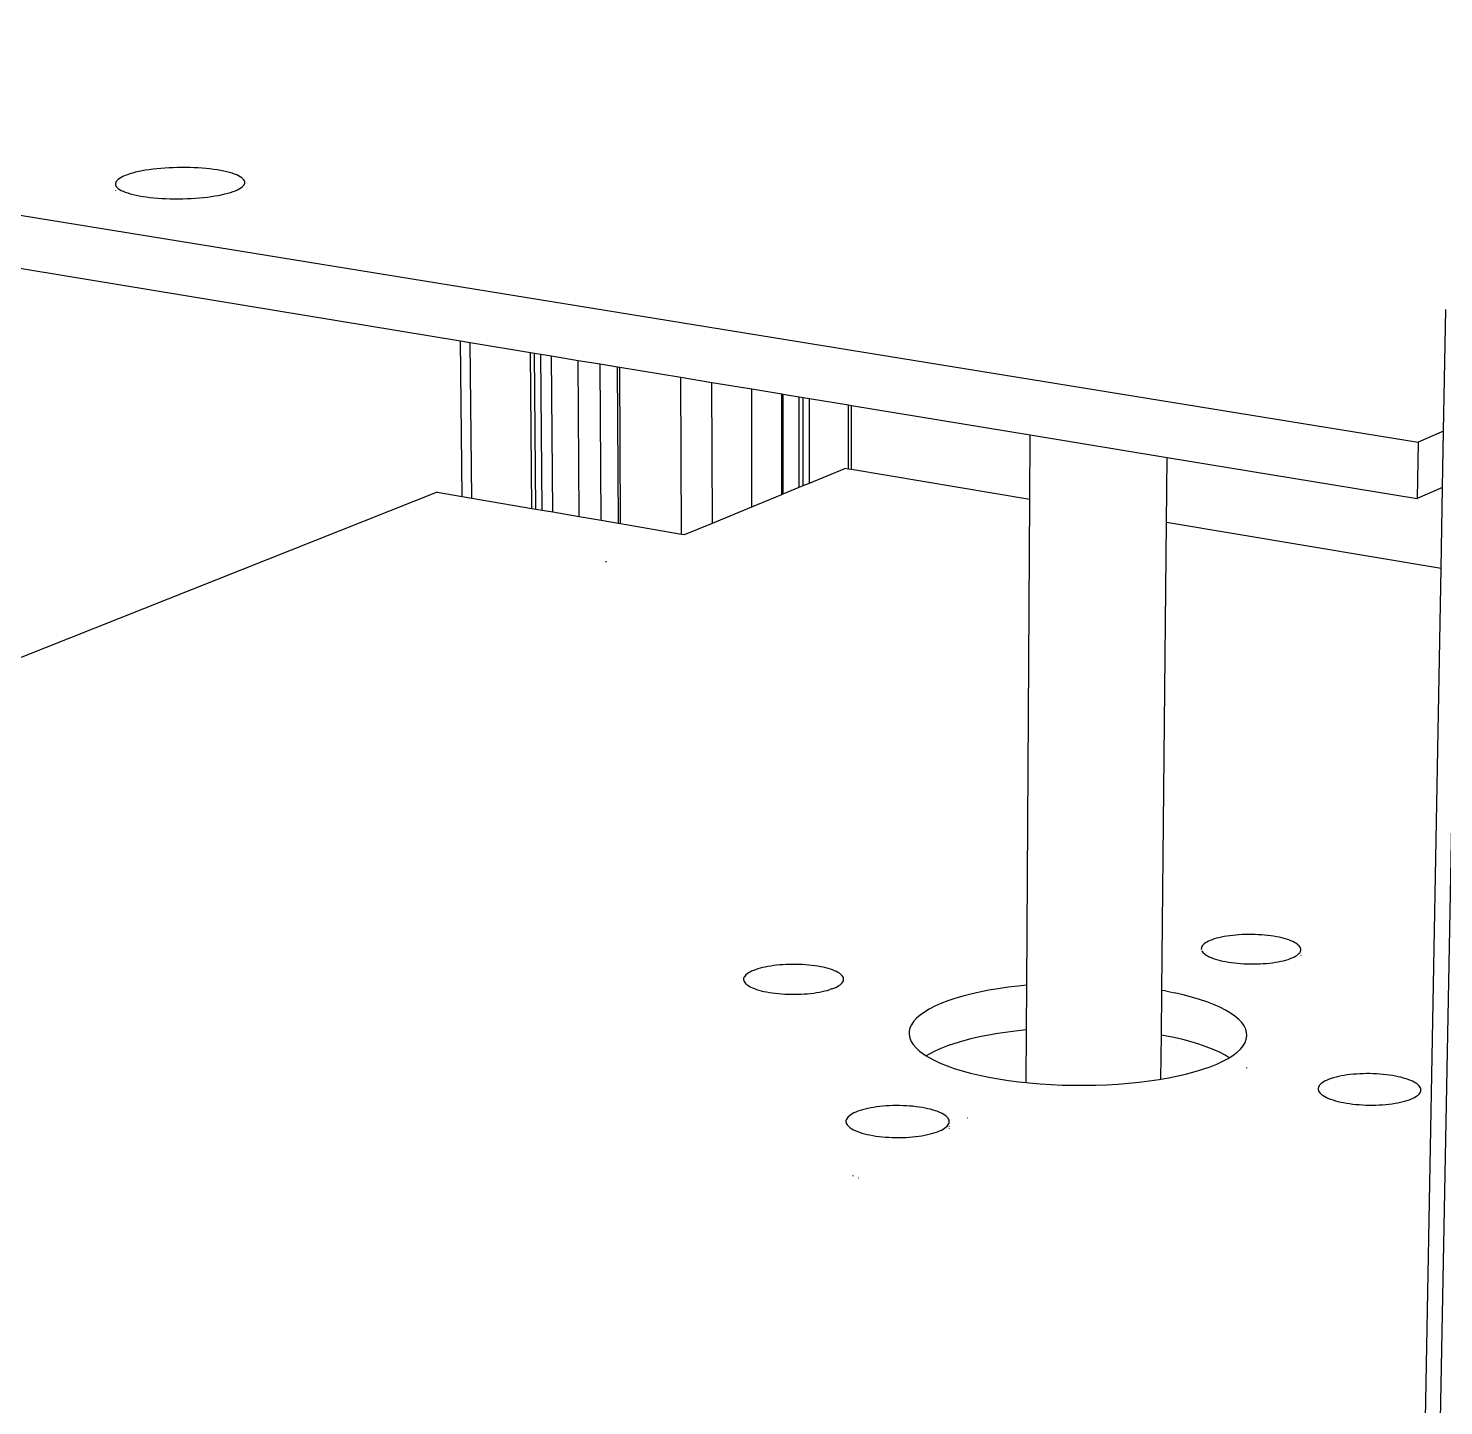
# Model space of a CAD drawing. Header units: millimetres. Extents: x -7 to 1163, y -7 to 637.
# Drawn here: x 804.3 to 919.7, y 402.5 to 514.8 of the extents above; entities that cross this region are included whole.
import ezdxf

# ---------------------------------------------------------------- set-up
doc = ezdxf.new("R2010")
doc.units = ezdxf.units.MM

msp = doc.modelspace()

# ---------------------------------------------------------------- linework, layer by layer
for p, q in [((709.73439, 514.83435), (917.64314, 481.09495)), ((730.07184, 507.38496), (839.55434, 489.34665)), ((813.07858, 503.09777), (812.83656, 503.03593)), ((813.33596, 503.15582), (813.07858, 503.09777)), ((813.60761, 503.20983), (813.33596, 503.15582)), ((813.89236, 503.25959), (813.60761, 503.20983)), ((814.189, 503.30487), (813.89236, 503.25959)), ((814.49628, 503.34549), (814.189, 503.30487)), ((814.81287, 503.38128), (814.49628, 503.34549)), ((815.13745, 503.4121), (814.81287, 503.38128)), ((815.46864, 503.43781), (815.13745, 503.4121)), ((815.80504, 503.4583), (815.46864, 503.43781)), ((816.14522, 503.4735), (815.80504, 503.4583)), ((816.48775, 503.48333), (816.14522, 503.4735)), ((816.83117, 503.48776), (816.48775, 503.48333)), ((817.17404, 503.48676), (816.83117, 503.48776)), ((817.51492, 503.48035), (817.17404, 503.48676)), ((817.85235, 503.46854), (817.51492, 503.48035)), ((818.18492, 503.45139), (817.85235, 503.46854)), ((818.51122, 503.42897), (818.18492, 503.45139)), ((818.82986, 503.40138), (818.51122, 503.42897)), ((819.1395, 503.36872), (818.82986, 503.40138)), ((819.43883, 503.33114), (819.1395, 503.36872)), ((819.72657, 503.28878), (819.43883, 503.33114)), ((820.0015, 503.24184), (819.72657, 503.28878)), ((820.26245, 503.1905), (820.0015, 503.24184)), ((820.5083, 503.13498), (820.26245, 503.1905)), ((820.73802, 503.07551), (820.5083, 503.13498)), ((811.45305, 502.27285), (811.43177, 502.18923)), ((811.43177, 502.18923), (811.43305, 502.10567)), ((811.43305, 502.10567), (811.45692, 502.02253)), ((811.49679, 502.35618), (811.45305, 502.27285)), ((811.45692, 502.02253), (811.50328, 501.94017)), ((811.56279, 502.43885), (811.49679, 502.35618)), ((811.50328, 501.94017), (811.57196, 501.85895)), ((811.65072, 502.52053), (811.56279, 502.43885)), ((811.76021, 502.60085), (811.65072, 502.52053)), ((811.89077, 502.67949), (811.76021, 502.60085)), ((812.04183, 502.75609), (811.89077, 502.67949)), ((812.21271, 502.83035), (812.04183, 502.75609)), ((812.40269, 502.90194), (812.21271, 502.83035)), ((812.61094, 502.97057), (812.40269, 502.90194)), ((812.83656, 503.03593), (812.61094, 502.97057)), ((820.9506, 503.01234), (820.73802, 503.07551)), ((821.14514, 502.94574), (820.9506, 503.01234)), ((821.32079, 502.876), (821.14514, 502.94574)), ((821.4768, 502.80339), (821.32079, 502.876)), ((821.61249, 502.72824), (821.4768, 502.80339)), ((821.72726, 502.65085), (821.61249, 502.72824)), ((821.82061, 502.57156), (821.72726, 502.65085)), ((821.76584, 501.91022), (821.85097, 501.9922)), ((821.89211, 502.4907), (821.82061, 502.57156)), ((821.85097, 501.9922), (821.91399, 502.07509)), ((821.94145, 502.40861), (821.89211, 502.4907)), ((821.91399, 502.07509), (821.95466, 502.15854)), ((821.9684, 502.32565), (821.94145, 502.40861)), ((821.95466, 502.15854), (821.97682, 502.16647)), ((821.97682, 502.16647), (821.9684, 502.32565)), ((811.44326, 501.61346), (811.44398, 501.57868)), ((811.57196, 501.85895), (811.66269, 501.77921)), ((811.66269, 501.77921), (811.7751, 501.7013)), ((811.7751, 501.7013), (811.9087, 501.62555)), ((811.9087, 501.62555), (812.06296, 501.55229)), ((812.06296, 501.55229), (812.23722, 501.48185)), ((812.23722, 501.48185), (812.43074, 501.41452)), ((812.43074, 501.41452), (812.6427, 501.3506)), ((812.6427, 501.3506), (812.87219, 501.29038)), ((812.87219, 501.29038), (813.11824, 501.2341)), ((813.11824, 501.2341), (813.37979, 501.18202)), ((813.37979, 501.18202), (813.65572, 501.13436)), ((813.65572, 501.13436), (813.94484, 501.09134)), ((813.94484, 501.09134), (814.2459, 501.05314)), ((814.2459, 501.05314), (814.5576, 501.01993)), ((814.5576, 501.01993), (814.87859, 500.99186)), ((814.87859, 500.99186), (815.20749, 500.96904)), ((815.20749, 500.96904), (815.54287, 500.95159)), ((815.54287, 500.95159), (815.88327, 500.93957)), ((815.88327, 500.93957), (816.22722, 500.93304)), ((816.22722, 500.93304), (816.57323, 500.93202)), ((816.57323, 500.93202), (816.91979, 500.93653)), ((816.91979, 500.93653), (817.26539, 500.94654)), ((817.26539, 500.94654), (817.60855, 500.96201)), ((817.60855, 500.96201), (817.94777, 500.98287)), ((817.94777, 500.98287), (818.28157, 501.00903)), ((818.28157, 501.00903), (818.60852, 501.04037)), ((818.60852, 501.04037), (818.9272, 501.07675)), ((818.9272, 501.07675), (819.23622, 501.11803)), ((819.23622, 501.11803), (819.53426, 501.16401)), ((819.53426, 501.16401), (819.82003, 501.21449)), ((819.82003, 501.21449), (820.09231, 501.26925)), ((820.09231, 501.26925), (820.34991, 501.32806)), ((820.34991, 501.32806), (820.59173, 501.39066)), ((820.59173, 501.39066), (820.81675, 501.45676)), ((820.81675, 501.45676), (821.024, 501.5261)), ((821.024, 501.5261), (821.2126, 501.59836)), ((821.2126, 501.59836), (821.38175, 501.67323)), ((821.38175, 501.67323), (821.53075, 501.75039)), ((821.53075, 501.75039), (821.65895, 501.8295)), ((821.65895, 501.8295), (821.76584, 501.91022)), ((919.70394, 481.99857), (919.88651, 491.91132)), ((913.57629, 89.17862), (921.1573, 491.34402)), ((839.68943, 476.67494), (839.55434, 489.34665)), ((839.55434, 489.34665), (840.34476, 489.21642)), ((840.47628, 476.53972), (840.34476, 489.21642)), ((840.34476, 489.21642), (845.26437, 488.40587)), ((845.37363, 475.69808), (845.26437, 488.40587)), ((845.26437, 488.40587), (845.60201, 488.35024)), ((845.70974, 475.64032), (845.60201, 488.35024)), ((845.60201, 488.35024), (846.10537, 488.26731)), ((846.21082, 475.55421), (846.10537, 488.26731)), ((846.10537, 488.26731), (846.98121, 488.123)), ((847.08267, 475.40437), (846.98121, 488.123)), ((846.98121, 488.123), (849.14674, 487.76621)), ((849.23834, 475.03391), (849.14674, 487.76621)), ((849.14674, 487.76621), (850.95347, 487.46853)), ((851.03683, 474.72483), (850.95347, 487.46853)), ((850.95347, 487.46853), (852.37075, 487.23502)), ((852.44763, 474.48237), (852.37075, 487.23502)), ((852.37075, 487.23502), (852.54264, 487.20671)), ((852.61873, 474.45297), (852.54264, 487.20671)), ((852.54264, 487.20671), (857.52987, 486.38501)), ((857.58308, 473.59982), (857.52987, 486.38501)), ((857.52987, 486.38501), (860.06065, 485.96804)), ((860.09788, 474.49724), (860.06065, 485.96804)), ((860.06065, 485.96804), (863.30127, 485.43412)), ((863.32117, 475.82695), (863.30127, 485.43412)), ((863.30127, 485.43412), (865.76043, 485.02894)), ((865.77011, 476.83721), (865.76043, 485.02894)), ((865.76043, 485.02894), (865.8001, 485.02241)), ((865.80963, 476.85351), (865.8001, 485.02241)), ((865.8001, 485.02241), (865.85763, 485.01293)), ((865.86696, 476.87716), (865.85763, 485.01293)), ((865.85763, 485.01293), (867.1737, 484.79609)), ((867.17864, 477.41827), (867.1737, 484.79609)), ((867.1737, 484.79609), (867.49829, 484.74261)), ((867.50226, 477.55177), (867.49829, 484.74261)), ((867.49829, 484.74261), (868.00482, 484.65916)), ((868.00735, 477.76014), (868.00482, 484.65916)), ((868.00482, 484.65916), (871.2023, 484.13234)), ((871.19815, 478.89611), (871.2023, 484.13234)), ((871.2023, 484.13234), (871.4469, 484.09204)), ((871.4423, 478.85518), (871.4469, 484.09204)), ((871.4469, 484.09204), (886.0101, 481.69261)), ((885.97759, 476.41839), (886.0101, 481.69261)), ((886.0101, 481.69261), (897.17995, 479.85227)), ((919.70394, 481.99857), (917.64314, 481.09495)), ((919.61957, 477.40995), (919.70394, 481.99857)), ((917.64314, 481.09495), (917.56196, 476.49414)), ((868.00735, 477.76014), (870.88733, 478.94822)), ((871.19815, 478.89611), (870.88733, 478.94822)), ((871.4423, 478.85518), (871.19815, 478.89611)), ((885.97759, 476.41839), (871.4423, 478.85518)), ((897.12574, 474.54944), (897.17995, 479.85227)), ((897.17995, 479.85227), (917.56196, 476.49414)), ((867.50226, 477.55177), (868.00735, 477.76014)), ((837.66805, 477.02233), (733.65218, 435.70286)), ((837.66805, 477.02233), (839.68943, 476.67494)), ((839.68943, 476.67494), (840.47628, 476.53972)), ((863.32117, 475.82695), (865.77011, 476.83721)), ((865.77011, 476.83721), (865.80963, 476.85351)), ((865.80963, 476.85351), (865.86696, 476.87716)), ((865.86696, 476.87716), (867.17864, 477.41827)), ((867.17864, 477.41827), (867.50226, 477.55177)), ((919.61957, 477.40995), (917.56196, 476.49414)), ((919.49801, 470.79881), (919.61957, 477.40995)), ((840.47628, 476.53972), (845.37363, 475.69808)), ((845.37363, 475.69808), (845.70974, 475.64032)), ((845.70974, 475.64032), (846.21082, 475.55421)), ((846.21082, 475.55421), (847.08267, 475.40437)), ((847.08267, 475.40437), (849.23834, 475.03391)), ((860.09788, 474.49724), (863.32117, 475.82695)), ((885.73352, 436.82372), (885.97759, 476.41839)), ((849.23834, 475.03391), (851.03683, 474.72483)), ((851.03683, 474.72483), (852.44763, 474.48237)), ((852.44763, 474.48237), (852.61873, 474.45297)), ((852.61873, 474.45297), (857.58308, 473.59982)), ((857.82267, 473.55864), (860.09788, 474.49724)), ((896.73578, 436.40762), (897.12574, 474.54944)), ((919.49801, 470.79881), (897.12574, 474.54944)), ((857.58308, 473.59982), (857.82267, 473.55864)), ((851.39594, 471.37308), (851.46808, 471.36055)), ((917.67308, 371.54835), (919.49801, 470.79881)), ((901.8175, 440.78931), (901.60017, 440.74668)), ((902.04414, 440.82755), (901.8175, 440.78931)), ((902.27914, 440.86126), (902.04414, 440.82755)), ((902.5215, 440.89027), (902.27914, 440.86126)), ((902.77018, 440.91448), (902.5215, 440.89027)), ((903.02412, 440.93377), (902.77018, 440.91448)), ((903.28226, 440.94808), (903.02412, 440.93377)), ((903.5435, 440.95734), (903.28226, 440.94808)), ((903.80673, 440.96151), (903.5435, 440.95734)), ((904.07083, 440.96057), (903.80673, 440.96151)), ((904.33469, 440.95453), (904.07083, 440.96057)), ((904.59718, 440.94342), (904.33469, 440.95453)), ((904.8572, 440.92727), (904.59718, 440.94342)), ((905.11365, 440.90616), (904.8572, 440.92727)), ((905.36542, 440.88017), (905.11365, 440.90616)), ((905.61146, 440.84943), (905.36542, 440.88017)), ((905.85073, 440.81404), (905.61146, 440.84943)), ((906.08219, 440.77417), (905.85073, 440.81404)), ((899.97609, 439.8969), (899.96266, 439.81858)), ((899.96656, 439.74), (899.96266, 439.81858)), ((900.00679, 439.97462), (899.97609, 439.8969)), ((899.98779, 439.66149), (900.02628, 439.58338)), ((900.05462, 440.0514), (900.00679, 439.97462)), ((900.11935, 440.12693), (900.05462, 440.0514)), ((900.2007, 440.20087), (900.11935, 440.12693)), ((900.29832, 440.27292), (900.2007, 440.20087)), ((900.41177, 440.34277), (900.29832, 440.27292)), ((900.54057, 440.41012), (900.41177, 440.34277)), ((900.68415, 440.47468), (900.54057, 440.41012)), ((900.8419, 440.53619), (900.68415, 440.47468)), ((901.01314, 440.59438), (900.8419, 440.53619)), ((901.19713, 440.64901), (901.01314, 440.59438)), ((901.39309, 440.69985), (901.19713, 440.64901)), ((901.60017, 440.74668), (901.39309, 440.69985)), ((906.30488, 440.72998), (906.08219, 440.77417)), ((906.51783, 440.68165), (906.30488, 440.72998)), ((906.72014, 440.62939), (906.51783, 440.68165)), ((906.91095, 440.57343), (906.72014, 440.62939)), ((907.08944, 440.51399), (906.91095, 440.57343)), ((907.25484, 440.45133), (907.08944, 440.51399)), ((907.40645, 440.38571), (907.25484, 440.45133)), ((907.5436, 440.31741), (907.40645, 440.38571)), ((907.66571, 440.24672), (907.5436, 440.31741)), ((907.77224, 440.17394), (907.66571, 440.24672)), ((907.86273, 440.09938), (907.77224, 440.17394)), ((907.93679, 440.02335), (907.86273, 440.09938)), ((907.99408, 439.94619), (907.93679, 440.02335)), ((908.03436, 439.86821), (907.99408, 439.94619)), ((908.05743, 439.78976), (908.03436, 439.86821)), ((908.04144, 439.56408), (908.06319, 439.71116)), ((908.06319, 439.71116), (908.05743, 439.78976)), ((865.59371, 438.47476), (865.34061, 438.4502)), ((865.85158, 438.49433), (865.59371, 438.47476)), ((866.11312, 438.50884), (865.85158, 438.49433)), ((866.37724, 438.51823), (866.11312, 438.50884)), ((866.6428, 438.52246), (866.37724, 438.51823)), ((866.90868, 438.52151), (866.6428, 438.52246)), ((867.17376, 438.51539), (866.90868, 438.52151)), ((867.43691, 438.50411), (867.17376, 438.51539)), ((867.69702, 438.48773), (867.43691, 438.50411)), ((867.95298, 438.46632), (867.69702, 438.48773)), ((900.02628, 439.58338), (900.08187, 439.50602)), ((900.08187, 439.50602), (900.15432, 439.42973)), ((900.15432, 439.42973), (900.24335, 439.35484)), ((900.24335, 439.35484), (900.34858, 439.28168)), ((900.34858, 439.28168), (900.46957, 439.21057)), ((900.46957, 439.21057), (900.60581, 439.1418)), ((900.60581, 439.1418), (900.75671, 439.07568)), ((900.75671, 439.07568), (900.92164, 439.01249)), ((900.92164, 439.01249), (901.0999, 438.95251)), ((901.0999, 438.95251), (901.29072, 438.89599)), ((901.29072, 438.89599), (901.49329, 438.84319)), ((901.49329, 438.84319), (901.70674, 438.79433)), ((901.70674, 438.79433), (901.93014, 438.74962)), ((901.93014, 438.74962), (902.16254, 438.70927)), ((902.16254, 438.70927), (902.40294, 438.67344)), ((902.40294, 438.67344), (902.6503, 438.64229)), ((902.6503, 438.64229), (902.90356, 438.61596)), ((902.90356, 438.61596), (903.16161, 438.59457)), ((903.16161, 438.59457), (903.42335, 438.5782)), ((903.42335, 438.5782), (903.68764, 438.56693)), ((903.68764, 438.56693), (903.95334, 438.5608)), ((903.95334, 438.5608), (904.21929, 438.55985)), ((904.21929, 438.55985), (904.48436, 438.56408)), ((904.48436, 438.56408), (904.74738, 438.57347)), ((904.74738, 438.57347), (905.00723, 438.58797)), ((905.00723, 438.58797), (905.26278, 438.60753)), ((905.26278, 438.60753), (905.51292, 438.63206)), ((905.51292, 438.63206), (905.75657, 438.66146)), ((905.75657, 438.66146), (905.99269, 438.69559)), ((905.99269, 438.69559), (906.22026, 438.7343)), ((906.22026, 438.7343), (906.43828, 438.77743)), ((906.43828, 438.77743), (906.64584, 438.82479)), ((906.64584, 438.82479), (906.84202, 438.87617)), ((906.84202, 438.87617), (907.026, 438.93135)), ((907.026, 438.93135), (907.19699, 438.99009)), ((907.19699, 438.99009), (907.35425, 439.05213)), ((907.35425, 439.05213), (907.49711, 439.11721)), ((907.49711, 439.11721), (907.62497, 439.18504)), ((907.62497, 439.18504), (907.73728, 439.25533)), ((907.73728, 439.25533), (907.83358, 439.32778)), ((907.83358, 439.32778), (907.91346, 439.40207)), ((907.91346, 439.40207), (907.97658, 439.47788)), ((907.97658, 439.47788), (908.04144, 439.56408)), ((908.0565, 439.24609), (908.05613, 439.22051)), ((862.64616, 437.36315), (862.64149, 437.28344)), ((862.66827, 437.4426), (862.64616, 437.36315)), ((862.7077, 437.52143), (862.66827, 437.4426)), ((862.76428, 437.59932), (862.7077, 437.52143)), ((862.83774, 437.67592), (862.76428, 437.59932)), ((862.92777, 437.75093), (862.83774, 437.67592)), ((863.03398, 437.82401), (862.92777, 437.75093)), ((863.15589, 437.89486), (863.03398, 437.82401)), ((863.29298, 437.96317), (863.15589, 437.89486)), ((863.44465, 438.02866), (863.29298, 437.96317)), ((863.61026, 438.09105), (863.44465, 438.02866)), ((863.7891, 438.15008), (863.61026, 438.09105)), ((863.98038, 438.20549), (863.7891, 438.15008)), ((864.1833, 438.25706), (863.98038, 438.20549)), ((864.39699, 438.30456), (864.1833, 438.25706)), ((864.62053, 438.3478), (864.39699, 438.30456)), ((864.85298, 438.38659), (864.62053, 438.3478)), ((865.09335, 438.42077), (864.85298, 438.38659)), ((865.34061, 438.4502), (865.09335, 438.42077)), ((868.20371, 438.43996), (867.95298, 438.46632)), ((868.44814, 438.40877), (868.20371, 438.43996)), ((868.68524, 438.37288), (868.44814, 438.40877)), ((868.914, 438.33244), (868.68524, 438.37288)), ((869.13344, 438.28762), (868.914, 438.33244)), ((869.34262, 438.2386), (869.13344, 438.28762)), ((869.54067, 438.18559), (869.34262, 438.2386)), ((869.72672, 438.12883), (869.54067, 438.18559)), ((869.89998, 438.06854), (869.72672, 438.12883)), ((870.05971, 438.00498), (869.89998, 438.06854)), ((870.20522, 437.93842), (870.05971, 438.00498)), ((870.33589, 437.86914), (870.20522, 437.93842)), ((870.45114, 437.79743), (870.33589, 437.86914)), ((870.55047, 437.72361), (870.45114, 437.79743)), ((870.63346, 437.64798), (870.55047, 437.72361)), ((870.69974, 437.57086), (870.63346, 437.64798)), ((870.749, 437.49259), (870.69974, 437.57086)), ((870.78104, 437.4135), (870.749, 437.49259)), ((870.7957, 437.33391), (870.78104, 437.4135)), ((870.7929, 437.25419), (870.7957, 437.33391)), ((862.64149, 437.28344), (862.65428, 437.2038)), ((862.65428, 437.2038), (862.68449, 437.12457)), ((862.68449, 437.12457), (862.732, 437.0461)), ((862.732, 437.0461), (862.79662, 436.96871)), ((862.79662, 436.96871), (862.87809, 436.89275)), ((862.87809, 436.89275), (862.97606, 436.81854)), ((862.97606, 436.81854), (863.09013, 436.7464)), ((863.09013, 436.7464), (863.21981, 436.67664)), ((863.21981, 436.67664), (863.36456, 436.60957)), ((863.36456, 436.60957), (863.52376, 436.54547)), ((863.52376, 436.54547), (863.69673, 436.48462)), ((863.69673, 436.48462), (863.88273, 436.42729)), ((863.88273, 436.42729), (864.08097, 436.37373)), ((864.08097, 436.37373), (864.2906, 436.32417)), ((864.2906, 436.32417), (864.51071, 436.27882)), ((864.51071, 436.27882), (864.74036, 436.23788)), ((864.74036, 436.23788), (864.97857, 436.20154)), ((864.97857, 436.20154), (865.22429, 436.16994)), ((865.22429, 436.16994), (865.47649, 436.14323)), ((868.10634, 436.15957), (868.35496, 436.18938)), ((868.35496, 436.18938), (868.59651, 436.224)), ((868.59651, 436.224), (868.82994, 436.26327)), ((868.82994, 436.26327), (869.05425, 436.30703)), ((869.05425, 436.30703), (869.26847, 436.35507)), ((869.26847, 436.35507), (869.47168, 436.40719)), ((869.47168, 436.40719), (869.66302, 436.46316)), ((869.84165, 436.52275), (869.66302, 436.46316)), ((869.84165, 436.52275), (870.00682, 436.58568)), ((870.00682, 436.58568), (870.15783, 436.6517)), ((870.15783, 436.6517), (870.29402, 436.72051)), ((870.29402, 436.72051), (870.41483, 436.79181)), ((870.41483, 436.79181), (870.51973, 436.8653)), ((870.51973, 436.8653), (870.60831, 436.94065)), ((870.60831, 436.94065), (870.68017, 437.01755)), ((870.68017, 437.01755), (870.73502, 437.09567)), ((870.73502, 437.09567), (870.79052, 437.18125)), ((870.79052, 437.18125), (870.7929, 437.25419)), ((881.88533, 436.26316), (881.17667, 436.10289)), ((882.62732, 436.40896), (881.88533, 436.26316)), ((883.39951, 436.53969), (882.62732, 436.40896)), ((884.19867, 436.65483), (883.39951, 436.53969)), ((885.02146, 436.75391), (884.19867, 436.65483)), ((885.73352, 436.82372), (885.02146, 436.75391)), ((885.71104, 433.17729), (885.73352, 436.82372)), ((896.69846, 432.75738), (896.73578, 436.40762)), ((897.02356, 436.35717), (896.73578, 436.40762)), ((897.02356, 436.35717), (897.7717, 436.20599)), ((898.4871, 436.04057), (897.7717, 436.20599)), ((865.47649, 436.14323), (865.73405, 436.12153)), ((865.73405, 436.12153), (865.99587, 436.10492)), ((865.99587, 436.10492), (866.26083, 436.09349)), ((866.26083, 436.09349), (866.52776, 436.08728)), ((866.52776, 436.08728), (866.79552, 436.08631)), ((866.79552, 436.08631), (867.06295, 436.0906)), ((867.06295, 436.0906), (867.32889, 436.10012)), ((867.32889, 436.10012), (867.5922, 436.11484)), ((867.5922, 436.11484), (867.85172, 436.13468)), ((867.85172, 436.13468), (868.10634, 436.15957)), ((878.23306, 435.10899), (877.78204, 434.87739)), ((878.73308, 435.33082), (878.23306, 435.10899)), ((879.27991, 435.54196), (878.73308, 435.33082)), ((879.87118, 435.74156), (879.27991, 435.54196)), ((880.50433, 435.92879), (879.87118, 435.74156)), ((881.17667, 436.10289), (880.50433, 435.92879)), ((899.16673, 435.86156), (898.4871, 436.04057)), ((899.80769, 435.66971), (899.16673, 435.86156)), ((900.40725, 435.46578), (899.80769, 435.66971)), ((900.96283, 435.25061), (900.40725, 435.46578)), ((901.472, 435.02508), (900.96283, 435.25061)), ((901.93254, 434.79013), (901.472, 435.02508)), ((876.50479, 433.87291), (876.32451, 433.60751)), ((876.74192, 434.13367), (876.50479, 433.87291)), ((877.03479, 434.38871), (876.74192, 434.13367)), ((877.38202, 434.63696), (877.03479, 434.38871)), ((877.78204, 434.87739), (877.38202, 434.63696)), ((902.34241, 434.54672), (901.93254, 434.79013)), ((902.69977, 434.29585), (902.34241, 434.54672)), ((903.00301, 434.03859), (902.69977, 434.29585)), ((903.2507, 433.776), (903.00301, 434.03859)), ((876.1379, 433.06732), (876.13262, 432.79482)), ((876.13262, 432.79482), (876.18632, 432.52226)), ((876.202, 433.3386), (876.1379, 433.06732)), ((876.32451, 433.60751), (876.202, 433.3386)), ((882.609, 432.75873), (881.868, 432.61159)), ((883.38016, 432.89066), (882.609, 432.75873)), ((884.17825, 433.00685), (883.38016, 432.89066)), ((884.99993, 433.10685), (884.17825, 433.00685)), ((885.71104, 433.17729), (884.99993, 433.10685)), ((885.68461, 428.89061), (885.71104, 433.17729)), ((896.66176, 429.16768), (896.69846, 432.75738)), ((896.98585, 432.70647), (896.69846, 432.75738)), ((897.73297, 432.5539), (896.98585, 432.70647)), ((903.44169, 433.50918), (903.2507, 433.776)), ((903.57501, 433.23927), (903.44169, 433.50918)), ((903.64998, 432.9674), (903.57501, 433.23927)), ((903.66613, 432.69474), (903.64998, 432.9674)), ((876.18632, 432.52226), (876.29892, 432.25082)), ((876.29892, 432.25082), (876.47006, 431.98167)), ((876.47006, 431.98167), (876.69913, 431.71597)), ((876.69913, 431.71597), (876.98529, 431.45488)), ((878.71996, 431.67071), (878.22061, 431.44685)), ((879.26606, 431.88379), (878.71996, 431.67071)), ((879.85654, 432.08521), (879.26606, 431.88379)), ((880.48885, 432.27415), (879.85654, 432.08521)), ((881.16029, 432.44985), (880.48885, 432.27415)), ((881.868, 432.61159), (881.16029, 432.44985)), ((898.44738, 432.38696), (897.73297, 432.5539)), ((899.12607, 432.20631), (898.44738, 432.38696)), ((899.76615, 432.0127), (899.12607, 432.20631)), ((900.36488, 431.8069), (899.76615, 432.0127)), ((900.91967, 431.58976), (900.36488, 431.8069)), ((901.42813, 431.36217), (900.91967, 431.58976)), ((902.86629, 431.36045), (903.14223, 431.61956)), ((903.14223, 431.61956), (903.36087, 431.8837)), ((903.36087, 431.8837), (903.5214, 432.15172)), ((903.5214, 432.15172), (903.62325, 432.42246)), ((903.62325, 432.42246), (903.66613, 432.69474)), ((876.98529, 431.45488), (877.32741, 431.19955)), ((877.32741, 431.19955), (877.5344, 431.06991)), ((877.77019, 431.21312), (877.5344, 431.06991)), ((877.5344, 431.06991), (877.72413, 430.95109)), ((877.72413, 430.95109), (878.17385, 430.7106)), ((878.22061, 431.44685), (877.77019, 431.21312)), ((878.17385, 430.7106), (878.6747, 430.47914)), ((878.6747, 430.47914), (879.2246, 430.25776)), ((900.67328, 430.17923), (901.21469, 430.39668)), ((901.21469, 430.39668), (901.70662, 430.62456)), ((901.88802, 431.12507), (901.42813, 431.36217)), ((901.70662, 430.62456), (902.14704, 430.86185)), ((902.2343, 430.91723), (901.88802, 431.12507)), ((902.14704, 430.86185), (902.2343, 430.91723)), ((902.2343, 430.91723), (902.53412, 431.10751)), ((902.53412, 431.10751), (902.86629, 431.36045)), ((879.2246, 430.25776), (879.82124, 430.04742)), ((879.82124, 430.04742), (880.46207, 429.84908)), ((880.46207, 429.84908), (881.14437, 429.66363)), ((881.14437, 429.66363), (881.86519, 429.4919)), ((881.86519, 429.4919), (882.62141, 429.33467)), ((882.62141, 429.33467), (883.40974, 429.19266)), ((896.66176, 429.16768), (897.31151, 429.28076)), ((897.31151, 429.28076), (898.06181, 429.43248)), ((898.06181, 429.43248), (898.77614, 429.59897)), ((898.77614, 429.59897), (899.4514, 429.77948)), ((899.4514, 429.77948), (900.08469, 429.97319)), ((900.08469, 429.97319), (900.67328, 430.17923)), ((903.63313, 430.11661), (903.63231, 430.0526)), ((910.73747, 429.2826), (910.54894, 429.22428)), ((910.93847, 429.33687), (910.73747, 429.2826)), ((911.15107, 429.38686), (910.93847, 429.33687)), ((911.37439, 429.43236), (911.15107, 429.38686)), ((911.60745, 429.47319), (911.37439, 429.43236)), ((911.84927, 429.50916), (911.60745, 429.47319)), ((912.09883, 429.54013), (911.84927, 429.50916)), ((912.35505, 429.56597), (912.09883, 429.54013)), ((912.61687, 429.58657), (912.35505, 429.56597)), ((912.88315, 429.60184), (912.61687, 429.58657)), ((913.15279, 429.61173), (912.88315, 429.60184)), ((913.42462, 429.61618), (913.15279, 429.61173)), ((913.69751, 429.61518), (913.42462, 429.61618)), ((913.9703, 429.60873), (913.69751, 429.61518)), ((914.24182, 429.59686), (913.9703, 429.60873)), ((914.51094, 429.57963), (914.24182, 429.59686)), ((914.7765, 429.55709), (914.51094, 429.57963)), ((915.03739, 429.52936), (914.7765, 429.55709)), ((915.29249, 429.49653), (915.03739, 429.52936)), ((915.54073, 429.45876), (915.29249, 429.49653)), ((915.78104, 429.4162), (915.54073, 429.45876)), ((916.01241, 429.36902), (915.78104, 429.4162)), ((916.23385, 429.31744), (916.01241, 429.36902)), ((916.44441, 429.26166), (916.23385, 429.31744)), ((916.6432, 429.20191), (916.44441, 429.26166)), ((883.40974, 429.19266), (884.22675, 429.06651)), ((884.22675, 429.06651), (885.06884, 428.95678)), ((885.06884, 428.95678), (885.68461, 428.89061)), ((885.68461, 428.89061), (885.93232, 428.864)), ((885.93232, 428.864), (886.81337, 428.78857)), ((886.81337, 428.78857), (887.7081, 428.73084)), ((887.7081, 428.73084), (888.61256, 428.69109)), ((888.61256, 428.69109), (889.52273, 428.66949)), ((889.52273, 428.66949), (890.43457, 428.66613)), ((890.43457, 428.66613), (891.34405, 428.68105)), ((891.34405, 428.68105), (892.24712, 428.71416)), ((892.24712, 428.71416), (893.13979, 428.76531)), ((893.13979, 428.76531), (894.01809, 428.83428)), ((894.01809, 428.83428), (894.87816, 428.92074)), ((894.87816, 428.92074), (895.71619, 429.0243)), ((895.71619, 429.0243), (896.52849, 429.14449)), ((896.52849, 429.14449), (896.66176, 429.16768)), ((909.49746, 428.47966), (909.48582, 428.39604)), ((909.48582, 428.39604), (909.49211, 428.31214)), ((909.49211, 428.31214), (909.5163, 428.22831)), ((909.52695, 428.56264), (909.49746, 428.47966)), ((909.5163, 428.22831), (909.55831, 428.14492)), ((909.57416, 428.64461), (909.52695, 428.56264)), ((909.55831, 428.14492), (909.61796, 428.06232)), ((909.63888, 428.72525), (909.57416, 428.64461)), ((909.72082, 428.80419), (909.63888, 428.72525)), ((909.81961, 428.88111), (909.72082, 428.80419)), ((909.93483, 428.95567), (909.81961, 428.88111)), ((910.06597, 429.02757), (909.93483, 428.95567)), ((910.21247, 429.0965), (910.06597, 429.02757)), ((910.37369, 429.16216), (910.21247, 429.0965)), ((910.54894, 429.22428), (910.37369, 429.16216)), ((916.82936, 429.13846), (916.6432, 429.20191)), ((917.0021, 429.07157), (916.82936, 429.13846)), ((917.16067, 429.00151), (917.0021, 429.07157)), ((917.30439, 428.9286), (917.16067, 429.00151)), ((917.43263, 428.85314), (917.30439, 428.9286)), ((917.54485, 428.77544), (917.43263, 428.85314)), ((917.64055, 428.69583), (917.54485, 428.77544)), ((917.71931, 428.61467), (917.64055, 428.69583)), ((917.78078, 428.53228), (917.71931, 428.61467)), ((917.7765, 428.03227), (917.82187, 428.1145)), ((917.8247, 428.44903), (917.78078, 428.53228)), ((917.82187, 428.1145), (917.84944, 428.19764)), ((917.85085, 428.36527), (917.8247, 428.44903)), ((917.84944, 428.19764), (917.85911, 428.28135)), ((917.85911, 428.28135), (917.85085, 428.36527)), ((873.746, 426.93487), (873.49123, 426.90344)), ((874.00694, 426.9611), (873.746, 426.93487)), ((874.27294, 426.982), (874.00694, 426.9611)), ((874.54286, 426.9975), (874.27294, 426.982)), ((874.81556, 427.00753), (874.54286, 426.9975)), ((875.08988, 427.01204), (874.81556, 427.00753)), ((875.36467, 427.01103), (875.08988, 427.01204)), ((875.63876, 427.00449), (875.36467, 427.01103)), ((875.91099, 426.99244), (875.63876, 427.00449)), ((876.18021, 426.97495), (875.91099, 426.99244)), ((876.44527, 426.95209), (876.18021, 426.97495)), ((876.70505, 426.92394), (876.44527, 426.95209)), ((909.61796, 428.06232), (909.69502, 427.98086)), ((909.69502, 427.98086), (909.78917, 427.9009)), ((909.78917, 427.9009), (909.90001, 427.82278)), ((909.90001, 427.82278), (910.02707, 427.74685)), ((910.02707, 427.74685), (910.16982, 427.67341)), ((910.16982, 427.67341), (910.32766, 427.60281)), ((910.32766, 427.60281), (910.49992, 427.53533)), ((910.49992, 427.53533), (910.68585, 427.47128)), ((910.68585, 427.47128), (910.88466, 427.41093)), ((910.88466, 427.41093), (911.09551, 427.35455)), ((911.09551, 427.35455), (911.31749, 427.30237)), ((911.31749, 427.30237), (911.54965, 427.25463)), ((911.54965, 427.25463), (911.79097, 427.21154)), ((911.79097, 427.21154), (912.04044, 427.17327)), ((912.04044, 427.17327), (912.29696, 427.14001)), ((912.29696, 427.14001), (912.55944, 427.11189)), ((912.55944, 427.11189), (912.82673, 427.08905)), ((912.82673, 427.08905), (913.09769, 427.07156)), ((913.09769, 427.07156), (913.37113, 427.05953)), ((913.37113, 427.05953), (913.64588, 427.05299)), ((913.64588, 427.05299), (913.92075, 427.05197)), ((913.92075, 427.05197), (914.19455, 427.05649)), ((914.19455, 427.05649), (914.46608, 427.06651)), ((914.46608, 427.06651), (914.73419, 427.082)), ((914.73419, 427.082), (914.9977, 427.10289)), ((914.9977, 427.10289), (915.25548, 427.12909)), ((915.25548, 427.12909), (915.50642, 427.16048)), ((915.50642, 427.16048), (915.74942, 427.19692)), ((915.74942, 427.19692), (915.98345, 427.23827)), ((915.98345, 427.23827), (916.20749, 427.28432)), ((916.20749, 427.28432), (916.42059, 427.3349)), ((916.42059, 427.3349), (916.62181, 427.38977)), ((916.62181, 427.38977), (916.81031, 427.44869)), ((916.81031, 427.44869), (916.98527, 427.51142)), ((916.98527, 427.51142), (917.14595, 427.57767)), ((917.14595, 427.57767), (917.29167, 427.64716)), ((917.29167, 427.64716), (917.42179, 427.71959)), ((917.42179, 427.71959), (917.53578, 427.79465)), ((917.53578, 427.79465), (917.63316, 427.872)), ((917.63316, 427.872), (917.71351, 427.95133)), ((917.71351, 427.95133), (917.7765, 428.03227)), ((871.0095, 425.85869), (870.98863, 425.77383)), ((871.04828, 425.9429), (871.0095, 425.85869)), ((871.10481, 426.02609), (871.04828, 425.9429)), ((871.17882, 426.10792), (871.10481, 426.02609)), ((871.27, 426.18803), (871.17882, 426.10792)), ((871.37793, 426.26609), (871.27, 426.18803)), ((871.50215, 426.34176), (871.37793, 426.26609)), ((871.64213, 426.41472), (871.50215, 426.34176)), ((871.79724, 426.48467), (871.64213, 426.41472)), ((871.96683, 426.55131), (871.79724, 426.48467)), ((872.15017, 426.61435), (871.96683, 426.55131)), ((872.34646, 426.67353), (872.15017, 426.61435)), ((872.55487, 426.7286), (872.34646, 426.67353)), ((872.77451, 426.77933), (872.55487, 426.7286)), ((873.00444, 426.82551), (872.77451, 426.77933)), ((873.24369, 426.86694), (873.00444, 426.82551)), ((873.49123, 426.90344), (873.24369, 426.86694)), ((876.95845, 426.89063), (876.70505, 426.92394)), ((877.20439, 426.8523), (876.95845, 426.89063)), ((877.44182, 426.80911), (877.20439, 426.8523)), ((877.66974, 426.76123), (877.44182, 426.80911)), ((877.88718, 426.70888), (877.66974, 426.76123)), ((878.09321, 426.65227), (877.88718, 426.70888)), ((878.28694, 426.59165), (878.09321, 426.65227)), ((878.46754, 426.52725), (878.28694, 426.59165)), ((878.63425, 426.45937), (878.46754, 426.52725)), ((878.78634, 426.38828), (878.63425, 426.45937)), ((878.92316, 426.31429), (878.78634, 426.38828)), ((879.04411, 426.2377), (878.92316, 426.31429)), ((879.14867, 426.15885), (879.04411, 426.2377)), ((879.23639, 426.07807), (879.14867, 426.15885)), ((879.30687, 425.9957), (879.23639, 426.07807)), ((879.3598, 425.91209), (879.30687, 425.9957)), ((879.39495, 425.82761), (879.3598, 425.91209)), ((879.41215, 425.7426), (879.39495, 425.82761)), ((880.87393, 426.02143), (880.90133, 426.01391)), ((870.98863, 425.77383), (870.98579, 425.68868)), ((870.98579, 425.68868), (871.00099, 425.60361)), ((871.00099, 425.60361), (871.03419, 425.51898)), ((871.03419, 425.51898), (871.08526, 425.43515)), ((871.08526, 425.43515), (871.15398, 425.35248)), ((871.15398, 425.35248), (871.24008, 425.27133)), ((871.24008, 425.27133), (871.34319, 425.19206)), ((871.34319, 425.19206), (871.4629, 425.11499)), ((871.4629, 425.11499), (871.59868, 425.04047)), ((871.59868, 425.04047), (871.74997, 424.96881)), ((871.74997, 424.96881), (871.91612, 424.90033)), ((871.91612, 424.90033), (872.09642, 424.83533)), ((872.09642, 424.83533), (872.29012, 424.77408)), ((872.29012, 424.77408), (872.49636, 424.71685)), ((872.49636, 424.71685), (872.71429, 424.6639)), ((872.71429, 424.6639), (872.94294, 424.61545)), ((877.40785, 424.59884), (877.63858, 424.64559)), ((877.63858, 424.64559), (877.85878, 424.69691)), ((877.85878, 424.69691), (878.06749, 424.7526)), ((878.06749, 424.7526), (878.26382, 424.8124)), ((878.26382, 424.8124), (878.44693, 424.87606)), ((878.44693, 424.87606), (878.61604, 424.94329)), ((878.61604, 424.94329), (878.77042, 425.01382)), ((878.77042, 425.01382), (878.90942, 425.08733)), ((878.90942, 425.08733), (879.03245, 425.1635)), ((879.03245, 425.1635), (879.13899, 425.24201)), ((879.13899, 425.24201), (879.2286, 425.32251)), ((879.2286, 425.32251), (879.30089, 425.40466)), ((879.30089, 425.40466), (879.35558, 425.4881)), ((879.35558, 425.4881), (879.39243, 425.57248)), ((879.39243, 425.57248), (879.41131, 425.65744)), ((879.40996, 425.17379), (879.40987, 425.14981)), ((879.4106, 425.33968), (879.4105, 425.31422)), ((879.41131, 425.65744), (879.41215, 425.7426)), ((872.94294, 424.61545), (873.18135, 424.57171)), ((873.18135, 424.57171), (873.42848, 424.53288)), ((873.42848, 424.53288), (873.68327, 424.49912)), ((873.68327, 424.49912), (873.94462, 424.47059)), ((873.94462, 424.47059), (874.2114, 424.4474)), ((874.2114, 424.4474), (874.48246, 424.42965)), ((874.48246, 424.42965), (874.75662, 424.41744)), ((874.75662, 424.41744), (875.03269, 424.4108)), ((875.03269, 424.4108), (875.30949, 424.40977)), ((875.30949, 424.40977), (875.58581, 424.41435)), ((875.58581, 424.41435), (875.86046, 424.42453)), ((875.86046, 424.42453), (876.13225, 424.44025)), ((876.13225, 424.44025), (876.4, 424.46145)), ((876.4, 424.46145), (876.66255, 424.48804)), ((876.66255, 424.48804), (876.91878, 424.51989)), ((876.91878, 424.51989), (877.16757, 424.55688)), ((877.16757, 424.55688), (877.40785, 424.59884)), ((871.52642, 421.32458), (871.57365, 421.29838)), ((871.97762, 421.12121), (872.00771, 421.11025))]:
    msp.add_line(p, q)

doc.saveas('drawing.dxf')
